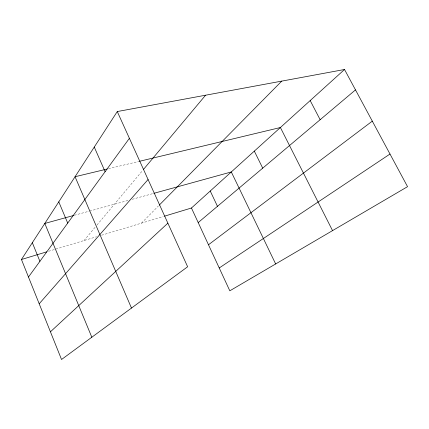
<?xml version="1.0" encoding="UTF-8"?>
<svg xmlns="http://www.w3.org/2000/svg" width="429" height="429" viewBox="0 0 429 429"><rect width="100%" height="100%" fill="white"/><g stroke="black" fill="none" stroke-linecap="round" stroke-linejoin="round"><path stroke-width="0.32" stroke-dasharray="2.15 1.61" d="M83.998 240.556L95.292 227.054M96.965 225.053L142.466 170.662M141.441 223.16L158.29 206.102M48.584 251.281L96.563 236.749M101.593 235.226L163.251 216.554M74.33 215.288L89.001 211.24M89.634 211.068L128.389 200.364M132.207 199.313L153.191 193.517M108.473 168.72L138.803 161.454"/><path stroke-width="0.64" d="M117.267 111.556L187.634 266.768L61.535 359.502L21.45 259.502L117.267 111.556L344.525 69.498L407.55 186.669L229.815 290.814L191.452 208.011L344.525 69.498M28.475 277.021L129.397 138.32M143.307 169.653L205.582 95.211M39.195 303.77L148.075 179.515M159.218 205.164L281.746 81.119M50.434 331.805L167.868 223.177M198.198 222.576L355.496 89.897M208.478 244.766L372.302 121.139M219.23 267.964L389.999 154.038M21.45 259.502L46.691 251.855M164.532 216.162L191.452 208.011M73.691 215.471L44.804 223.445L91.817 337.232M153.823 193.345L231.301 171.954L275.654 263.953M107.186 169.026L75.059 176.727L131.483 308.065M139.452 161.299L280.4 127.526L332.545 230.62M310.183 100.574L320.147 119.712M254.322 151.121L262.72 168.152M210.242 191.007L217.471 206.322M94.267 147.072L105.11 171.697M58.778 201.866L67.712 223.096M32.336 242.696L39.902 261.315"/></g></svg>
